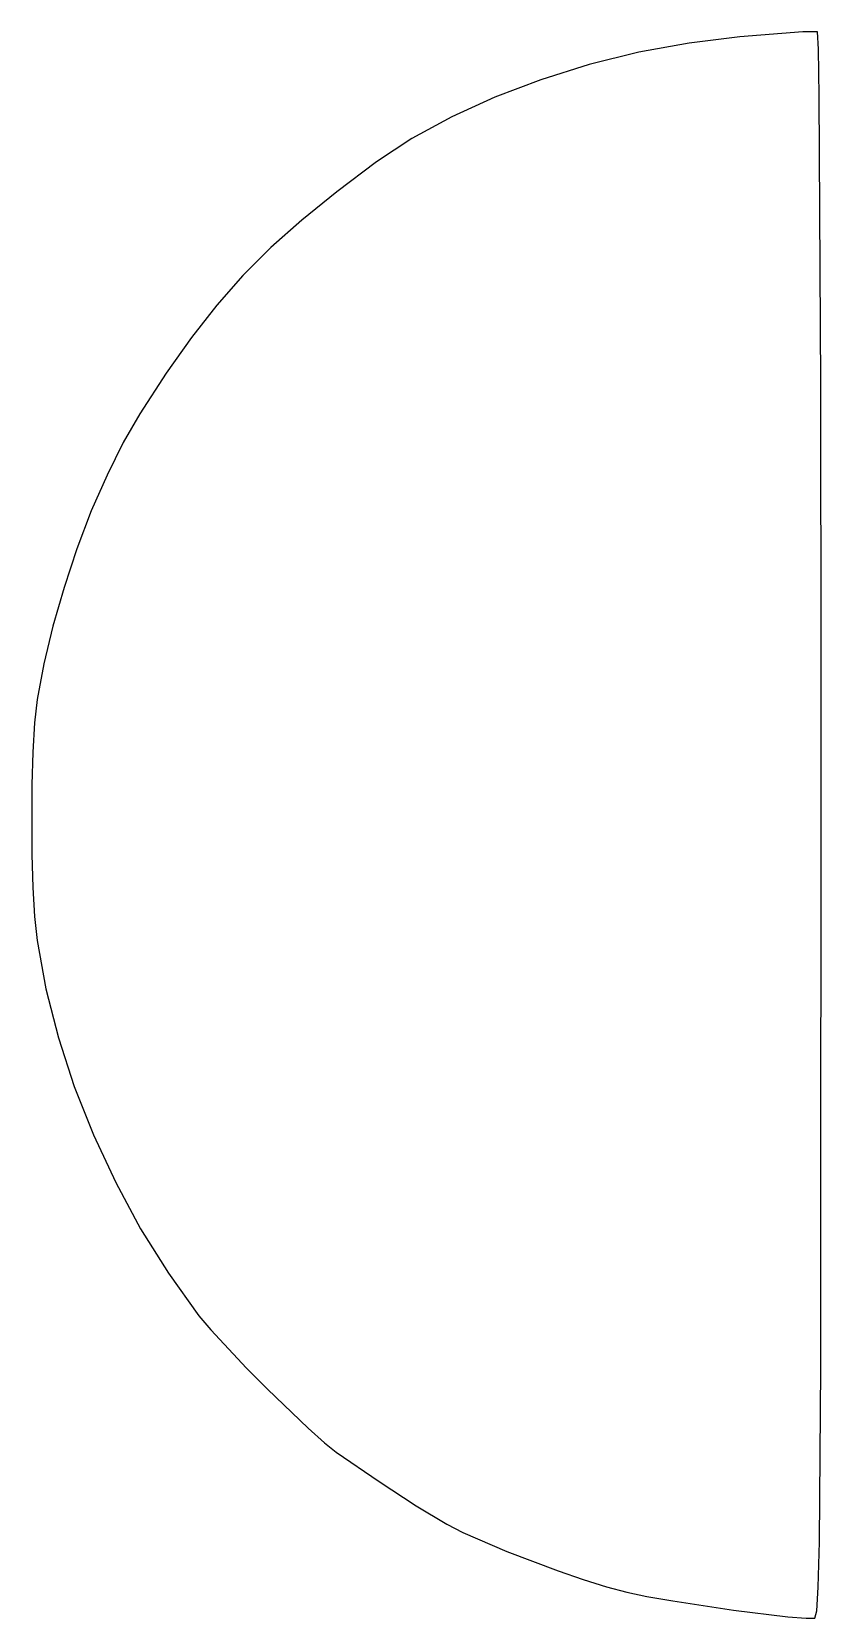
# Model space of a CAD drawing. Header units: metres. Extents: x -2.94 to 0, y -2.95 to 2.95.
import ezdxf

# ---------------------------------------------------------------- set-up
doc = ezdxf.new("R2010")
doc.units = ezdxf.units.M

msp = doc.modelspace()

# ---------------------------------------------------------------- linework, layer by layer
for p, q in [((-0.4912, 2.9074), (-0.6787, 2.8732)), ((-0.3027, 2.9308), (-0.4912, 2.9074)), ((-0.0684, 2.9494), (-0.3027, 2.9308)), ((-0.0137, 2.9484), (-0.0684, 2.9494)), ((-0.0107, 2.8849), (-0.0137, 2.9484)), ((-0.6787, 2.8732), (-0.8633, 2.8273)), ((-0.0078, 2.7111), (-0.0107, 2.8849)), ((-0.8633, 2.8273), (-1.043, 2.7707)), ((-1.043, 2.7707), (-1.2148, 2.7062)), ((-1.2148, 2.7062), (-1.375, 2.633)), ((-0.002, 1.6408), (-0.0078, 2.7111)), ((-1.375, 2.633), (-1.5234, 2.5519)), ((-1.5234, 2.5519), (-1.6553, 2.465)), ((-1.6553, 2.465), (-1.8027, 2.3537)), ((-1.8027, 2.3537), (-1.9326, 2.2492)), ((-1.9326, 2.2492), (-2.0478, 2.1467)), ((-2.0478, 2.1467), (-2.1523, 2.0422)), ((-2.1523, 2.0422), (-2.249, 1.9328)), ((-2.249, 1.9328), (-2.3428, 1.8127)), ((-2.3428, 1.8127), (-2.4375, 1.6799)), ((-2.4375, 1.6799), (-2.5352, 1.5285)), ((0, 0.589), (-0.002, 1.6408)), ((-2.5352, 1.5285), (-2.5967, 1.4221)), ((-2.5967, 1.4221), (-2.6572, 1.3)), ((-2.6572, 1.3), (-2.7158, 1.1672)), ((-2.7158, 1.1672), (-2.7695, 1.0266)), ((-2.7695, 1.0266), (-2.8174, 0.882)), ((-2.8174, 0.882), (-2.8594, 0.7385)), ((-2.8594, 0.7385), (-2.8926, 0.5988)), ((-2.8926, 0.5988), (-2.917, 0.466)), ((-0.002, -2.0213), (0, 0.589)), ((-2.917, 0.466), (-2.9268, 0.3791)), ((-2.9268, 0.3791), (-2.9336, 0.2707)), ((-2.9336, 0.2707), (-2.9375, 0.1486)), ((-2.9375, 0.1486), (-2.9375, -0.1102)), ((-2.9375, -0.1102), (-2.9336, -0.2332)), ((-2.9336, -0.2332), (-2.9268, -0.3416)), ((-2.9268, -0.3416), (-2.917, -0.4305)), ((-2.917, -0.4305), (-2.8848, -0.6102)), ((-2.8848, -0.6102), (-2.8379, -0.7918)), ((-2.8379, -0.7918), (-2.7793, -0.9734)), ((-2.7793, -0.9734), (-2.708, -1.1531)), ((-2.708, -1.1531), (-2.625, -1.3299)), ((-2.625, -1.3299), (-2.5322, -1.5027)), ((-2.5322, -1.5027), (-2.4287, -1.6678)), ((-2.4287, -1.6678), (-2.3154, -1.826)), ((-2.3154, -1.826), (-2.2715, -1.8787)), ((-2.2715, -1.8787), (-2.1387, -2.0213)), ((-2.1387, -2.0213), (-2.0606, -2.0994)), ((-0.0068, -2.6668), (-0.002, -2.0213)), ((-2.0606, -2.0994), (-1.9092, -2.2439)), ((-1.9092, -2.2439), (-1.8486, -2.2986)), ((-1.8486, -2.2986), (-1.8047, -2.3328)), ((-1.8047, -2.3328), (-1.6445, -2.4422)), ((-1.6445, -2.4422), (-1.5078, -2.533)), ((-1.5078, -2.533), (-1.3936, -2.6014)), ((-1.3936, -2.6014), (-1.333, -2.6316)), ((-1.333, -2.6316), (-1.1699, -2.7029)), ((-1.1699, -2.7029), (-0.9795, -2.7742)), ((-0.0117, -2.8348), (-0.0068, -2.6668)), ((-0.9795, -2.7742), (-0.8857, -2.8064)), ((-0.8857, -2.8064), (-0.7988, -2.8338)), ((-0.7988, -2.8338), (-0.7236, -2.8533)), ((-0.7236, -2.8533), (-0.6494, -2.8699)), ((-0.6494, -2.8699), (-0.5518, -2.8865)), ((-0.5518, -2.8865), (-0.3262, -2.9207)), ((-0.0166, -2.9236), (-0.0117, -2.8348)), ((-0.3262, -2.9207), (-0.124, -2.9451)), ((-0.124, -2.9451), (-0.0566, -2.951)), ((-0.0234, -2.951), (-0.0166, -2.9236)), ((-0.0566, -2.951), (-0.0234, -2.951))]:
    msp.add_line(p, q)

doc.saveas('drawing.dxf')
